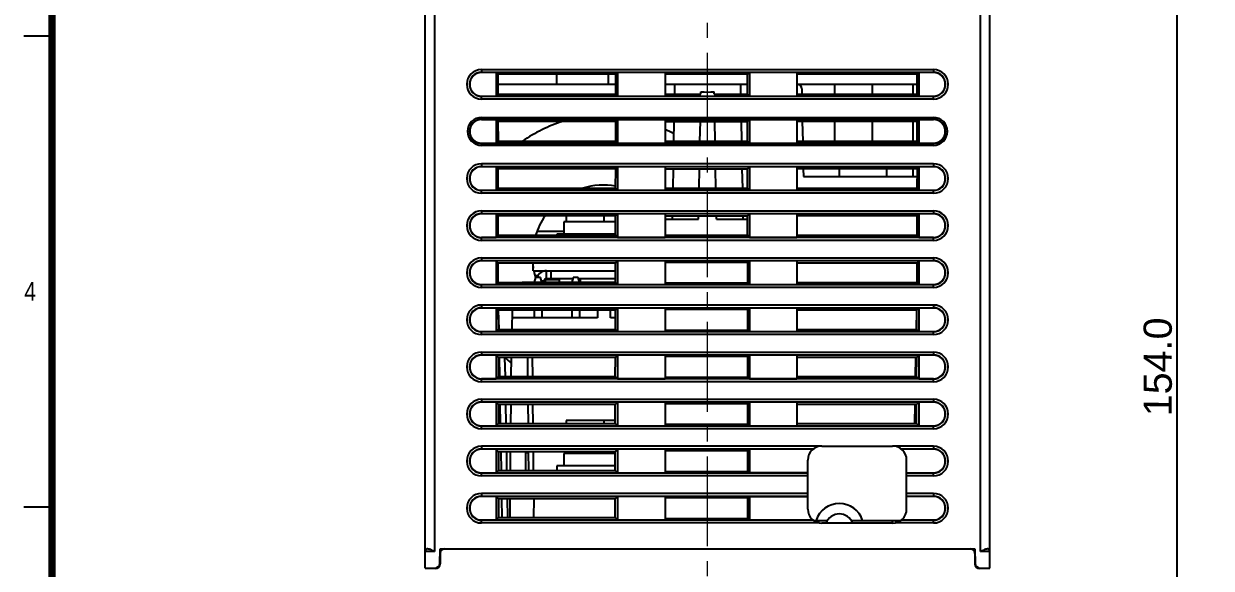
# Model space of a CAD drawing. Header units: millimetres. Extents: x 509 to 2449, y -194 to 649.
# Drawn here: x 1880.3 to 2006.4, y -30.8 to 27 of the extents above; entities that cross this region are included whole.
import ezdxf

# ---------------------------------------------------------------- set-up
doc = ezdxf.new("R2010")
doc.units = ezdxf.units.MM
doc.header["$PDMODE"] = 3
doc.header["$PDSIZE"] = 0.7
doc.linetypes.add('CENTER', pattern=[17.8, 10.75, -2.35, 2.35, -2.35])
doc.linetypes.add('CENTER2', pattern=[28.575, 19.05, -3.175, 3.175, -3.175])
doc.layers.get('0').update_dxf_attribs({"linetype": 'CONTINUOUS'})
doc.layers.get('Defpoints').update_dxf_attribs({"linetype": 'CONTINUOUS'})
doc.layers.add('3', color=112, linetype='CENTER', lineweight=15)
for name, color, linetype in [('BUSBAR-SE025DXF_CONTINUOUS_LINE', 7, 'CONTINUOUS'), ('CASE_BODY_55DXF_CONTINUOUS_LINE', 7, 'CONTINUOUS'), ('CT-16W_DXF_CONTINUOUS_LINE', 7, 'CONTINUOUS'), ('Dim', 1, 'CONTINUOUS'), ('HEATSINK-P27DXF_CONTINUOUS_LINE', 7, 'CONTINUOUS'), ('HEX_M5X12_DXF_CONTINUOUS_LINE', 7, 'CONTINUOUS'), ('HEX_M6X12_DXF_CONTINUOUS_LINE', 7, 'CONTINUOUS'), ('LUG_4_2PAI_DXF_CONTINUOUS_LINE', 7, 'CONTINUOUS'), ('PCB_SCR_5570DXF_CONTINUOUS_LINE', 7, 'CONTINUOUS'), ('S_WASHER_M5_DXF_CONTINUOUS_LINE', 7, 'CONTINUOUS'), ('SCR5570_DXF_CONTINUOUS_LINE', 7, 'CONTINUOUS'), ('SUPPORT-M5M4DXF_CONTINUOUS_LINE', 7, 'CONTINUOUS'), ('WASHER_M5_DXF_CONTINUOUS_LINE', 7, 'CONTINUOUS')]:
    doc.layers.add(name, color=color, linetype=linetype)
doc.styles.add('OMI-1', font='arial.ttf', dxfattribs={"oblique": 1, "height": 3})
doc.styles.get("Standard").update_dxf_attribs({"font": 'gulim.ttc', "width": 0.8})
doc.dimstyles.new('1', dxfattribs={"dimtxt": 5, "dimasz": 2.5, "dimexe": 0.8, "dimexo": 0.3, "dimgap": 0.5, "dimtad": 1, "dimtoh": 1, "dimdec": 1, "dimzin": 0, "dimdsep": 46, "dimtxsty": 'OMI-1', "dimcen": 0, "dimclrd": 256, "dimclre": 256, "dimclrt": 256, "dimadec": 0, "dimazin": 0, "dimtfac": 0.8, "dimtdec": 1, "dimtix": 1, "dimtmove": 0, "dimatfit": 3, "dimfxl": 1, "dimtolj": 1, "dimtzin": 0, "dimarcsym": 0})

# ---------------------------------------------------------------- blocks, each defined once
blk = doc.blocks.new('*D4035')
at = {"layer": 'Defpoints', "color": 0}
for p in [(2002.74, 67.55), (2060.45, 67.55), (1999.34, -86.5)]:
    blk.add_point(p, dxfattribs=at)
at = {"layer": 'Dim', "lineweight": -2}
for p, q in [((2060.15, 67.55), (2001.94, 67.55)), ((2002.74, -84), (2002.74, 65.05)), ((1999.64, -86.5), (2003.54, -86.5))]:
    blk.add_line(p, q, dxfattribs=at)
at = {"layer": 'Dim'}
for points in [[(2003.16, 65.05), (2002.32, 65.05), (2002.74, 67.55)], [(2002.32, -84), (2003.16, -84), (2002.74, -86.5)]]:
    blk.add_solid(points, dxfattribs=at)
at = {"layer": 'Dim', "insert": (2000.71, -9.47), "char_height": 3, "attachment_point": 5, "rotation": 90, "style": 'OMI-1'}
blk.add_mtext('\\A1;154.0', dxfattribs=at)

msp = doc.modelspace()

# ---------------------------------------------------------------- linework, layer by layer
for p, q in [((1883.27, 25.65), (1880.27, 25.65)), ((1883.27, -24.35), (1880.27, -24.35))]:
    msp.add_line(p, q)
at = {"const_width": 0.8}
msp.add_lwpolyline([(2433.27, 205.65), (1883.27, 205.65), (1883.27, -174.35), (2433.27, -174.35)], close=True, dxfattribs=at)
at = {"layer": '3', "linetype": 'CENTER2', "ltscale": 0.5}
msp.add_line((1952.88, -114.22), (1952.88, 87.36), dxfattribs=at)
at = {"layer": 'BUSBAR-SE025DXF_CONTINUOUS_LINE', "color": 7, "linetype": 'Continuous'}
for q in [(1934.38, 1.58), (1943.11, 0.75)]:
    msp.add_line((1934.38, 0.75), q, dxfattribs=at)
at = {"layer": 'CASE_BODY_55DXF_CONTINUOUS_LINE', "color": 7, "linetype": 'Continuous'}
for p, q in [((1922.88, -30.8), (1922.88, 41.85)), ((1923.88, 41.85), (1923.88, -29.05)), ((1981.88, -29.05), (1981.88, 41.85)), ((1982.88, -30.8), (1982.88, 41.85)), ((1928.88, 22.13), (1928.88, 21.8)), ((1928.88, 22.13), (1976.88, 22.13)), ((1928.88, 21.83), (1976.88, 21.83)), ((1930.44, 21.8), (1928.88, 21.8)), ((1930.44, 21.8), (1930.44, 19.3)), ((1930.44, 21.8), (1930.63, 21.61)), ((1930.63, 21.61), (1930.63, 19.49)), ((1943.14, 21.61), (1930.63, 21.61)), ((1943.33, 21.8), (1943.14, 21.61)), ((1943.14, 19.49), (1943.14, 21.61)), ((1943.33, 21.8), (1943.33, 19.3)), ((1948.38, 21.8), (1943.33, 21.8)), ((1948.38, 21.8), (1948.38, 19.3)), ((1957.14, 21.61), (1948.38, 21.61)), ((1957.33, 21.8), (1957.14, 21.61)), ((1957.14, 19.49), (1957.14, 21.61)), ((1957.33, 21.8), (1957.33, 19.3)), ((1962.38, 21.8), (1957.33, 21.8)), ((1962.38, 21.8), (1962.38, 19.3)), ((1975.14, 21.61), (1962.38, 21.61)), ((1975.33, 21.8), (1975.14, 21.61)), ((1975.14, 19.49), (1975.14, 21.61)), ((1975.33, 21.8), (1975.33, 19.3)), ((1976.88, 21.8), (1975.33, 21.8)), ((1976.88, 22.13), (1976.88, 21.8)), ((1949.38, 20.55), (1949.37, 19.49)), ((1956.38, 20.55), (1956.4, 19.49)), ((1974.68, 20.55), (1974.68, 19.49)), ((1928.88, 18.98), (1928.88, 19.3)), ((1928.88, 19.3), (1930.44, 19.3)), ((1976.88, 19.27), (1928.88, 19.27)), ((1976.88, 18.98), (1928.88, 18.98)), ((1930.44, 19.3), (1930.63, 19.49)), ((1930.63, 19.49), (1943.14, 19.49)), ((1943.33, 19.3), (1943.14, 19.49)), ((1943.33, 19.3), (1948.38, 19.3)), ((1948.38, 19.49), (1952.17, 19.49)), ((1952.17, 19.49), (1952.17, 19.74)), ((1953.6, 19.49), (1953.6, 19.74)), ((1953.6, 19.49), (1957.14, 19.49)), ((1957.33, 19.3), (1957.14, 19.49)), ((1957.33, 19.3), (1962.38, 19.3)), ((1962.38, 19.49), (1975.14, 19.49)), ((1962.89, 20.06), (1962.9, 19.49)), ((1975.33, 19.3), (1975.14, 19.49)), ((1975.33, 19.3), (1976.88, 19.3)), ((1976.88, 18.98), (1976.88, 19.3)), ((1928.88, 17.03), (1928.88, 16.8)), ((1928.88, 17.03), (1976.88, 17.03)), ((1928.88, 16.83), (1976.88, 16.83)), ((1930.44, 16.8), (1928.88, 16.8)), ((1930.44, 16.8), (1930.44, 14.3)), ((1930.44, 16.8), (1930.63, 16.6)), ((1930.63, 16.6), (1930.64, 14.5)), ((1943.14, 16.6), (1930.63, 16.6)), ((1943.13, 14.5), (1943.14, 16.6)), ((1943.33, 16.8), (1943.14, 16.6)), ((1943.33, 16.8), (1943.33, 14.3)), ((1948.38, 16.8), (1943.33, 16.8)), ((1948.38, 16.8), (1948.38, 14.3)), ((1948.38, 16.6), (1957.14, 16.6)), ((1949.32, 16.6), (1949.28, 14.5)), ((1952.08, 14.5), (1952.12, 16.6)), ((1953.69, 14.5), (1953.65, 16.6)), ((1956.45, 16.6), (1956.49, 14.5)), ((1957.13, 14.5), (1957.14, 16.6)), ((1957.33, 16.8), (1957.14, 16.6)), ((1957.33, 16.8), (1957.33, 14.3)), ((1962.38, 16.8), (1957.33, 16.8)), ((1962.38, 16.8), (1962.38, 14.3)), ((1975.14, 16.6), (1962.38, 16.6)), ((1962.95, 16.6), (1962.99, 14.5)), ((1974.68, 16.6), (1974.68, 14.5)), ((1975.13, 14.5), (1975.14, 16.6)), ((1975.33, 16.8), (1975.14, 16.6)), ((1975.33, 16.8), (1975.33, 14.3)), ((1976.88, 16.8), (1975.33, 16.8)), ((1976.88, 17.03), (1976.88, 16.8)), ((1928.88, 14.07), (1928.88, 14.3)), ((1928.88, 14.3), (1930.44, 14.3)), ((1976.88, 14.27), (1928.88, 14.27)), ((1976.88, 14.07), (1928.88, 14.07)), ((1930.64, 14.5), (1930.44, 14.3)), ((1930.64, 14.5), (1943.13, 14.5)), ((1943.33, 14.3), (1943.13, 14.5)), ((1943.33, 14.3), (1948.38, 14.3)), ((1948.38, 14.5), (1957.13, 14.5)), ((1957.33, 14.3), (1957.13, 14.5)), ((1957.33, 14.3), (1962.38, 14.3)), ((1962.38, 14.5), (1975.13, 14.5)), ((1975.13, 14.5), (1975.33, 14.3)), ((1975.33, 14.3), (1976.88, 14.3)), ((1976.88, 14.07), (1976.88, 14.3)), ((1928.88, 12.13), (1928.88, 11.8)), ((1928.88, 12.13), (1976.88, 12.13)), ((1928.88, 11.83), (1976.88, 11.83)), ((1930.44, 11.8), (1928.88, 11.8)), ((1930.44, 11.8), (1930.44, 9.3)), ((1930.44, 11.8), (1930.64, 11.59)), ((1930.64, 9.51), (1930.64, 11.59)), ((1943.13, 11.59), (1930.64, 11.59)), ((1943.12, 9.51), (1943.13, 11.59)), ((1943.33, 11.8), (1943.13, 11.59)), ((1943.33, 11.8), (1943.33, 9.3)), ((1948.38, 11.8), (1943.33, 11.8)), ((1948.38, 11.8), (1948.38, 9.3)), ((1948.38, 11.59), (1957.13, 11.59)), ((1949.23, 11.59), (1949.19, 9.51)), ((1951.99, 9.51), (1952.03, 11.59)), ((1953.78, 9.51), (1953.74, 11.59)), ((1956.54, 11.59), (1956.58, 9.51)), ((1957.12, 9.51), (1957.13, 11.59)), ((1957.33, 11.8), (1957.13, 11.59)), ((1957.33, 11.8), (1957.33, 9.3)), ((1962.38, 11.8), (1957.33, 11.8)), ((1962.38, 11.8), (1962.38, 9.3)), ((1975.13, 11.59), (1962.38, 11.59)), ((1963.04, 11.59), (1963.06, 10.75)), ((1974.68, 11.59), (1974.68, 10.75)), ((1975.13, 11.59), (1975.12, 9.51)), ((1975.33, 11.8), (1975.13, 11.59)), ((1975.33, 11.8), (1975.33, 9.3)), ((1976.88, 11.8), (1975.33, 11.8)), ((1976.88, 12.13), (1976.88, 11.8)), ((1963.06, 10.75), (1975.13, 10.75)), ((1928.88, 8.98), (1928.88, 9.3)), ((1928.88, 9.3), (1930.44, 9.3)), ((1976.88, 9.27), (1928.88, 9.27)), ((1976.88, 8.98), (1928.88, 8.98)), ((1930.44, 9.3), (1930.64, 9.51)), ((1930.64, 9.51), (1943.12, 9.51)), ((1943.33, 9.3), (1943.12, 9.51)), ((1943.33, 9.3), (1948.38, 9.3)), ((1948.38, 9.51), (1957.12, 9.51)), ((1957.33, 9.3), (1957.12, 9.51)), ((1957.33, 9.3), (1962.38, 9.3)), ((1962.38, 9.51), (1975.12, 9.51)), ((1975.12, 9.51), (1975.33, 9.3)), ((1975.33, 9.3), (1976.88, 9.3)), ((1976.88, 8.98), (1976.88, 9.3)), ((1928.88, 7.13), (1928.88, 6.8)), ((1928.88, 7.13), (1976.88, 7.13)), ((1928.88, 6.83), (1976.88, 6.83)), ((1930.44, 6.8), (1928.88, 6.8)), ((1930.44, 6.8), (1930.44, 4.3)), ((1930.44, 6.8), (1930.65, 6.59)), ((1930.65, 4.52), (1930.65, 6.59)), ((1943.12, 6.59), (1930.65, 6.59)), ((1943.33, 6.8), (1943.12, 6.59)), ((1943.12, 4.52), (1943.12, 6.59)), ((1943.33, 6.8), (1943.33, 4.3)), ((1948.38, 6.8), (1943.33, 6.8)), ((1948.38, 6.8), (1948.38, 4.3)), ((1948.38, 6.59), (1957.12, 6.59)), ((1949.14, 6.59), (1949.13, 6.25)), ((1951.93, 6.25), (1951.94, 6.59)), ((1953.83, 6.25), (1953.83, 6.59)), ((1956.63, 6.59), (1956.63, 6.25)), ((1957.33, 6.8), (1957.12, 6.59)), ((1957.12, 4.52), (1957.12, 6.59)), ((1957.33, 6.8), (1957.33, 4.3)), ((1962.38, 6.8), (1957.33, 6.8)), ((1962.38, 6.8), (1962.38, 4.3)), ((1975.12, 6.59), (1962.38, 6.59)), ((1975.12, 6.59), (1975.33, 6.8)), ((1975.12, 6.59), (1975.12, 4.52)), ((1975.33, 6.8), (1975.33, 4.3)), ((1976.88, 6.8), (1975.33, 6.8)), ((1976.88, 7.13), (1976.88, 6.8)), ((1948.38, 6.25), (1951.93, 6.25)), ((1953.83, 6.25), (1957.12, 6.25)), ((1928.88, 3.98), (1928.88, 4.3)), ((1928.88, 4.3), (1930.44, 4.3)), ((1976.88, 4.27), (1928.88, 4.27)), ((1976.88, 3.98), (1928.88, 3.98)), ((1930.44, 4.3), (1930.65, 4.52)), ((1930.65, 4.52), (1943.12, 4.52)), ((1934.78, 4.95), (1937.61, 4.95)), ((1943.33, 4.3), (1943.12, 4.52)), ((1943.33, 4.3), (1948.38, 4.3)), ((1948.38, 4.52), (1957.12, 4.52)), ((1957.33, 4.3), (1957.12, 4.52)), ((1957.33, 4.3), (1962.38, 4.3)), ((1962.38, 4.52), (1975.12, 4.52)), ((1975.12, 4.52), (1975.33, 4.3)), ((1975.33, 4.3), (1976.88, 4.3)), ((1976.88, 3.98), (1976.88, 4.3)), ((1928.88, 2.13), (1928.88, 1.8)), ((1928.88, 2.13), (1976.88, 2.13)), ((1928.88, 1.83), (1976.88, 1.83)), ((1930.44, 1.8), (1928.88, 1.8)), ((1930.44, 1.8), (1930.44, -0.7)), ((1930.44, 1.8), (1930.66, 1.58)), ((1930.66, -0.48), (1930.66, 1.58)), ((1943.11, 1.58), (1930.66, 1.58)), ((1943.33, 1.8), (1943.11, 1.58)), ((1943.11, -0.48), (1943.11, 1.58)), ((1943.33, 1.8), (1943.33, -0.7)), ((1948.38, 1.8), (1943.33, 1.8)), ((1948.38, 1.8), (1948.38, -0.7)), ((1957.17, 1.64), (1948.38, 1.64)), ((1957.33, 1.8), (1957.17, 1.64)), ((1957.17, -0.54), (1957.17, 1.64)), ((1957.33, 1.8), (1957.33, -0.7)), ((1962.38, 1.8), (1957.33, 1.8)), ((1962.38, 1.8), (1962.38, -0.7)), ((1975.11, 1.58), (1962.38, 1.58)), ((1975.11, 1.58), (1975.33, 1.8)), ((1975.11, 1.58), (1975.11, -0.48)), ((1975.33, 1.8), (1975.33, -0.7)), ((1976.88, 1.8), (1975.33, 1.8)), ((1976.88, 2.13), (1976.88, 1.8)), ((1934.55, 0.26), (1934.9, 0.26)), ((1928.88, -1.02), (1928.88, -0.7)), ((1928.88, -0.7), (1930.44, -0.7)), ((1976.88, -0.73), (1928.88, -0.73)), ((1976.88, -1.02), (1928.88, -1.02)), ((1930.65, -0.48), (1943.11, -0.48)), ((1943.33, -0.7), (1943.11, -0.48)), ((1943.33, -0.7), (1948.38, -0.7)), ((1948.38, -0.54), (1957.17, -0.54)), ((1957.33, -0.7), (1957.17, -0.54)), ((1957.33, -0.7), (1962.38, -0.7)), ((1962.38, -0.48), (1975.12, -0.48)), ((1975.11, -0.48), (1975.33, -0.7)), ((1975.33, -0.7), (1976.88, -0.7)), ((1976.88, -1.02), (1976.88, -0.7)), ((1928.88, -2.87), (1928.88, -3.2)), ((1928.88, -2.87), (1976.88, -2.87)), ((1928.88, -3.17), (1976.88, -3.17)), ((1930.44, -3.2), (1928.88, -3.2)), ((1930.44, -3.2), (1930.44, -5.7)), ((1930.44, -3.2), (1930.66, -3.43)), ((1930.66, -3.43), (1930.67, -5.47)), ((1943.11, -3.43), (1930.66, -3.43)), ((1930.74, -5.47), (1930.7, -3.43)), ((1943.1, -5.47), (1943.11, -3.43)), ((1943.33, -3.2), (1943.11, -3.43)), ((1943.33, -3.2), (1943.33, -5.7)), ((1948.38, -3.2), (1943.33, -3.2)), ((1948.38, -3.2), (1948.38, -5.7)), ((1957.17, -3.36), (1948.38, -3.36)), ((1957.33, -3.2), (1957.17, -3.36)), ((1957.17, -5.54), (1957.17, -3.36)), ((1957.33, -3.2), (1957.33, -5.7)), ((1962.38, -3.2), (1957.33, -3.2)), ((1962.38, -3.2), (1962.38, -5.7)), ((1975.11, -3.43), (1962.38, -3.43)), ((1975.07, -3.43), (1975.03, -5.47)), ((1975.1, -5.47), (1975.11, -3.43)), ((1975.33, -3.2), (1975.11, -3.43)), ((1975.33, -3.2), (1975.33, -5.7)), ((1976.88, -3.2), (1975.33, -3.2)), ((1976.88, -2.87), (1976.88, -3.2)), ((1928.88, -6.02), (1928.88, -5.7)), ((1928.88, -5.7), (1930.44, -5.7)), ((1976.88, -5.73), (1928.88, -5.73)), ((1976.88, -6.02), (1928.88, -6.02)), ((1930.44, -5.7), (1930.67, -5.47)), ((1930.67, -5.47), (1943.1, -5.47)), ((1943.33, -5.7), (1943.1, -5.47)), ((1943.33, -5.7), (1948.38, -5.7)), ((1948.38, -5.54), (1957.17, -5.54)), ((1957.33, -5.7), (1957.17, -5.54)), ((1957.33, -5.7), (1962.38, -5.7)), ((1962.38, -5.47), (1975.1, -5.47)), ((1975.33, -5.7), (1975.1, -5.47)), ((1975.33, -5.7), (1976.88, -5.7)), ((1976.88, -6.02), (1976.88, -5.7)), ((1928.88, -7.87), (1928.88, -8.2)), ((1928.88, -7.87), (1976.88, -7.87)), ((1928.88, -8.17), (1976.88, -8.17)), ((1930.44, -8.2), (1928.88, -8.2)), ((1930.44, -8.2), (1930.44, -10.7)), ((1930.44, -8.2), (1930.67, -8.44)), ((1930.67, -8.44), (1930.67, -10.46)), ((1943.1, -8.44), (1930.67, -8.44)), ((1930.83, -10.46), (1930.79, -8.44)), ((1931.34, -8.44), (1931.38, -10.46)), ((1943.09, -10.46), (1943.1, -8.44)), ((1943.33, -8.2), (1943.1, -8.44)), ((1943.33, -8.2), (1943.33, -10.7)), ((1948.38, -8.2), (1943.33, -8.2)), ((1948.38, -8.2), (1948.38, -10.7)), ((1957.17, -8.36), (1948.38, -8.36)), ((1957.33, -8.2), (1957.17, -8.36)), ((1957.17, -10.54), (1957.17, -8.36)), ((1957.33, -8.2), (1957.33, -10.7)), ((1962.38, -8.2), (1957.33, -8.2)), ((1962.38, -8.2), (1962.38, -10.7)), ((1975.1, -8.44), (1962.38, -8.44)), ((1974.98, -8.44), (1974.94, -10.46)), ((1975.09, -10.46), (1975.1, -8.44)), ((1975.33, -8.2), (1975.1, -8.44)), ((1976.88, -8.2), (1975.33, -8.2)), ((1975.33, -8.2), (1975.33, -10.7)), ((1976.88, -7.87), (1976.88, -8.2)), ((1928.88, -11.02), (1928.88, -10.7)), ((1928.88, -10.7), (1930.44, -10.7)), ((1976.88, -10.73), (1928.88, -10.73)), ((1976.88, -11.02), (1928.88, -11.02)), ((1930.44, -10.7), (1930.67, -10.46)), ((1930.67, -10.46), (1943.09, -10.46)), ((1943.33, -10.7), (1943.09, -10.46)), ((1943.33, -10.7), (1948.38, -10.7)), ((1948.38, -10.54), (1957.17, -10.54)), ((1957.33, -10.7), (1957.17, -10.54)), ((1957.33, -10.7), (1962.38, -10.7)), ((1962.38, -10.46), (1975.09, -10.46)), ((1975.33, -10.7), (1975.09, -10.46)), ((1975.33, -10.7), (1976.88, -10.7)), ((1976.88, -11.02), (1976.88, -10.7)), ((1928.88, -12.87), (1928.88, -13.2)), ((1928.88, -12.87), (1976.88, -12.87)), ((1928.88, -13.17), (1976.88, -13.17)), ((1930.44, -13.2), (1928.88, -13.2)), ((1930.44, -13.2), (1930.44, -15.7)), ((1930.44, -13.2), (1930.68, -13.44)), ((1930.68, -13.44), (1930.68, -15.45)), ((1943.09, -13.44), (1930.68, -13.44)), ((1930.91, -15.45), (1930.88, -13.44)), ((1931.43, -13.44), (1931.47, -15.45)), ((1943.33, -13.2), (1943.09, -13.44)), ((1943.09, -15.45), (1943.09, -13.44)), ((1943.33, -13.2), (1943.33, -15.7)), ((1948.38, -13.2), (1943.33, -13.2)), ((1948.38, -13.2), (1948.38, -15.7)), ((1957.17, -13.36), (1948.38, -13.36)), ((1957.33, -13.2), (1957.17, -13.36)), ((1957.17, -15.54), (1957.17, -13.36)), ((1957.33, -13.2), (1957.33, -15.7)), ((1962.38, -13.2), (1957.33, -13.2)), ((1962.38, -13.2), (1962.38, -15.7)), ((1975.09, -13.44), (1962.38, -13.44)), ((1974.89, -13.44), (1974.86, -15.45)), ((1975.33, -13.2), (1975.09, -13.44)), ((1975.09, -15.45), (1975.09, -13.44)), ((1976.88, -13.2), (1975.33, -13.2)), ((1975.33, -13.2), (1975.33, -15.7)), ((1976.88, -12.87), (1976.88, -13.2)), ((1928.88, -16.02), (1928.88, -15.7)), ((1928.88, -15.7), (1930.44, -15.7)), ((1976.88, -15.73), (1928.88, -15.73)), ((1976.88, -16.02), (1928.88, -16.02)), ((1930.44, -15.7), (1930.68, -15.45)), ((1930.68, -15.45), (1943.09, -15.45)), ((1943.33, -15.7), (1943.09, -15.45)), ((1943.33, -15.7), (1948.38, -15.7)), ((1948.38, -15.54), (1957.17, -15.54)), ((1957.33, -15.7), (1957.17, -15.54)), ((1957.33, -15.7), (1962.38, -15.7)), ((1962.38, -15.45), (1975.09, -15.45)), ((1975.33, -15.7), (1975.09, -15.45)), ((1975.33, -15.7), (1976.88, -15.7)), ((1976.88, -16.02), (1976.88, -15.7)), ((1928.88, -17.87), (1928.88, -18.2)), ((1964.76, -17.87), (1928.88, -17.87)), ((1964.1, -18.17), (1928.88, -18.17)), ((1930.44, -18.2), (1928.88, -18.2)), ((1930.44, -18.2), (1930.44, -20.7)), ((1930.44, -18.2), (1930.69, -18.45)), ((1930.69, -18.45), (1930.69, -20.44)), ((1943.08, -18.45), (1930.69, -18.45)), ((1931, -20.44), (1930.97, -18.45)), ((1931.52, -18.45), (1931.55, -20.44)), ((1943.33, -18.2), (1943.08, -18.45)), ((1943.08, -20.44), (1943.08, -18.45)), ((1943.33, -18.2), (1943.33, -20.7)), ((1948.38, -18.2), (1943.33, -18.2)), ((1948.38, -18.2), (1948.38, -20.7)), ((1957.17, -18.36), (1948.38, -18.36)), ((1957.33, -18.2), (1957.17, -18.36)), ((1957.17, -20.54), (1957.17, -18.36)), ((1957.33, -18.2), (1957.33, -20.7)), ((1964.07, -18.2), (1957.33, -18.2)), ((1965.03, -17.85), (1972.53, -17.85)), ((1976.88, -17.87), (1972.81, -17.87)), ((1976.88, -18.17), (1973.47, -18.17)), ((1976.88, -18.2), (1973.5, -18.2)), ((1976.88, -17.87), (1976.88, -18.2)), ((1963.53, -24.55), (1963.53, -19.35)), ((1974.03, -24.55), (1974.03, -19.35)), ((1928.88, -21.02), (1928.88, -20.7)), ((1928.88, -20.7), (1930.44, -20.7)), ((1963.53, -20.73), (1928.88, -20.73)), ((1963.53, -21.02), (1928.88, -21.02)), ((1930.44, -20.7), (1930.69, -20.44)), ((1930.69, -20.44), (1943.08, -20.44)), ((1943.33, -20.7), (1943.08, -20.44)), ((1943.33, -20.7), (1948.38, -20.7)), ((1948.38, -20.54), (1957.17, -20.54)), ((1957.33, -20.7), (1957.17, -20.54)), ((1963.53, -20.7), (1957.33, -20.7)), ((1974.03, -20.7), (1976.88, -20.7)), ((1976.88, -20.73), (1974.03, -20.73)), ((1976.88, -21.02), (1974.03, -21.02)), ((1976.88, -21.02), (1976.88, -20.7)), ((1928.88, -22.87), (1928.88, -23.2)), ((1928.88, -22.87), (1963.53, -22.87)), ((1928.88, -23.17), (1963.53, -23.17)), ((1930.44, -23.2), (1928.88, -23.2)), ((1930.44, -23.2), (1930.44, -25.7)), ((1930.44, -23.2), (1930.69, -23.46)), ((1930.69, -23.46), (1930.7, -25.44)), ((1943.07, -23.46), (1930.69, -23.46)), ((1931.09, -25.44), (1931.05, -23.46)), ((1931.61, -23.46), (1931.64, -25.44)), ((1943.33, -23.2), (1943.07, -23.46)), ((1943.07, -25.44), (1943.07, -23.46)), ((1943.33, -23.2), (1943.33, -25.7)), ((1948.38, -23.2), (1943.33, -23.2)), ((1948.38, -23.2), (1948.38, -25.7)), ((1957.17, -23.36), (1948.38, -23.36)), ((1957.33, -23.2), (1957.17, -23.36)), ((1957.17, -25.54), (1957.17, -23.36)), ((1957.33, -23.2), (1963.53, -23.2)), ((1957.33, -23.2), (1957.33, -25.7)), ((1974.03, -22.87), (1976.88, -22.87)), ((1974.03, -23.17), (1976.88, -23.17)), ((1976.88, -23.2), (1974.03, -23.2)), ((1976.88, -22.87), (1976.88, -23.2)), ((1928.88, -26.02), (1928.88, -25.7)), ((1928.88, -25.7), (1930.44, -25.7)), ((1964.1, -25.73), (1928.88, -25.73)), ((1964.76, -26.02), (1928.88, -26.02)), ((1930.44, -25.7), (1930.7, -25.44)), ((1930.7, -25.44), (1943.07, -25.44)), ((1943.33, -25.7), (1943.07, -25.44)), ((1943.33, -25.7), (1948.38, -25.7)), ((1948.38, -25.54), (1957.17, -25.54)), ((1957.33, -25.7), (1957.17, -25.54)), ((1957.33, -25.7), (1964.07, -25.7)), ((1964.13, -25.75), (1965.62, -25.75)), ((1972.53, -26.05), (1965.03, -26.05)), ((1968.15, -25.75), (1973.43, -25.75)), ((1972.49, -25.75), (1972.49, -26.05)), ((1976.88, -26.02), (1972.81, -26.02)), ((1976.88, -25.73), (1973.47, -25.73)), ((1973.5, -25.7), (1976.88, -25.7)), ((1976.88, -26.02), (1976.88, -25.7)), ((1924.46, -30.31), (1924.48, -28.75)), ((1924.48, -28.75), (1981.28, -28.75)), ((1981.28, -28.75), (1981.31, -30.31)), ((1923.88, -29.05), (1922.88, -29.05)), ((1982.88, -29.05), (1981.88, -29.05)), ((1922.88, -30.8), (1923.96, -30.8)), ((1981.81, -30.8), (1982.88, -30.8))]:
    msp.add_line(p, q, dxfattribs=at)
for centre, radius, start, end in [((1928.88, 20.55), 1.57, 90, 270), ((1928.88, 20.55), 1.28, 90, 270), ((1928.88, 20.55), 1.25, 90, 270), ((1976.88, 20.55), 1.57, 270, 90), ((1976.88, 20.55), 1.28, 270, 90), ((1976.88, 20.55), 1.25, 270, 90), ((1962.39, 20.05), 0.5, 1, 90), ((1928.88, 15.55), 1.48, 90, 270), ((1928.88, 15.55), 1.28, 90, 270), ((1928.88, 15.55), 1.25, 90, 270), ((1976.88, 15.55), 1.48, 270, 90), ((1976.88, 15.55), 1.28, 270, 90), ((1976.88, 15.55), 1.25, 270, 90), ((1928.88, 10.55), 1.57, 90, 270), ((1928.88, 10.55), 1.28, 90, 270), ((1928.88, 10.55), 1.25, 90, 270), ((1976.88, 10.55), 1.57, 270, 90), ((1976.88, 10.55), 1.28, 270, 90), ((1976.88, 10.55), 1.25, 270, 90), ((1928.88, 5.55), 1.57, 90, 270), ((1928.88, 5.55), 1.28, 90, 270), ((1928.88, 5.55), 1.25, 90, 270), ((1976.88, 5.55), 1.57, 270, 90), ((1976.88, 5.55), 1.28, 270, 90), ((1976.88, 5.55), 1.25, 270, 90), ((1928.88, 0.55), 1.57, 90, 270), ((1928.88, 0.55), 1.28, 90, 270), ((1928.88, 0.55), 1.25, 90, 270), ((1976.88, 0.55), 1.57, 270, 90), ((1976.88, 0.55), 1.28, 270, 90), ((1976.88, 0.55), 1.25, 270, 90), ((1928.88, -4.45), 1.57, 90, 270), ((1928.88, -4.45), 1.28, 90, 270), ((1928.88, -4.45), 1.25, 90, 270), ((1976.88, -4.45), 1.57, 270, 90), ((1976.88, -4.45), 1.28, 270, 90), ((1976.88, -4.45), 1.25, 270, 90), ((1928.88, -9.45), 1.57, 90, 270), ((1928.88, -9.45), 1.28, 90, 270), ((1928.88, -9.45), 1.25, 90, 270), ((1976.88, -9.45), 1.57, 270, 90), ((1976.88, -9.45), 1.28, 270, 90), ((1976.88, -9.45), 1.25, 270, 90), ((1928.88, -14.45), 1.57, 90, 270), ((1928.88, -14.45), 1.28, 90, 270), ((1928.88, -14.45), 1.25, 90, 270), ((1976.88, -14.45), 1.57, 270, 90), ((1976.88, -14.45), 1.28, 270, 90), ((1976.88, -14.45), 1.25, 270, 90), ((1928.88, -19.45), 1.57, 90, 270), ((1928.88, -19.45), 1.28, 90, 270), ((1928.88, -19.45), 1.25, 90, 270), ((1965.03, -19.35), 1.5, 90, 180), ((1972.53, -19.35), 1.5, 0, 90), ((1976.88, -19.45), 1.57, 270, 90), ((1976.88, -19.45), 1.28, 270, 90), ((1976.88, -19.45), 1.25, 270, 90), ((1928.88, -24.45), 1.57, 90, 270), ((1928.88, -24.45), 1.28, 90, 270), ((1928.88, -24.45), 1.25, 90, 270), ((1976.88, -24.45), 1.57, 270, 90), ((1976.88, -24.45), 1.28, 270, 90), ((1976.88, -24.45), 1.25, 270, 90), ((1965.03, -24.55), 1.5, 180, 270), ((1972.53, -24.55), 1.5, 270, 0), ((1923.18, -29.05), 0.3, 91.3574, 180), ((1982.58, -29.05), 0.3, 0, 88.6426), ((1923.96, -30.3), 0.5, 270, 359), ((1981.81, -30.3), 0.5, 181, 270)]:
    msp.add_arc(centre, radius, start, end, dxfattribs=at)
msp.add_ellipse((1952.88, 20.04), major_axis=(3.51, 0), ratio=0.087489, start_param=-1.775766, end_param=-1.365827, dxfattribs=at)
for points, knots in [([(1930.44, -0.7), (1930.49, -0.64), (1930.57, -0.57), (1930.64, -0.49), (1930.66, -0.48)], [0, 0, 0, 0, 0.756443, 1, 1, 1, 1]), ([(1923.18, -28.75), (1923.23, -28.75), (1923.35, -28.78), (1923.59, -28.88), (1923.76, -28.98), (1923.88, -29.05)], [0, 0, 0, 0, 0.214437, 0.461612, 1, 1, 1, 1]), ([(1981.88, -29.05), (1982.01, -28.98), (1982.18, -28.88), (1982.42, -28.78), (1982.54, -28.75), (1982.59, -28.75)], [0, 0, 0, 0, 0.538388, 0.785562, 1, 1, 1, 1])]:
    msp.add_open_spline(points, degree=3, knots=knots, dxfattribs=at)
at = {"layer": 'CT-16W_DXF_CONTINUOUS_LINE', "color": 7, "linetype": 'Continuous'}
for radius, start, end in [(15, 106.8654, 125.2145), (15, 60.3968, 64.3196), (7.6, 80.5981, 107.1777), (7.6, 145.1941, 162.6382), (7.6, 185.0731, 189.1957), (7.6, 191.3852, 197.1298), (15, 225.4495, 229.0536)]:
    msp.add_arc((1941.88, 2.25), radius, start, end, dxfattribs=at)
at = {"layer": 'HEATSINK-P27DXF_CONTINUOUS_LINE', "color": 7, "linetype": 'Continuous'}
for p, q in [((1924.98, -28.75), (1980.78, -28.75)), ((1924.48, -29.25), (1924.48, -30.35)), ((1981.28, -29.25), (1981.28, -30.35))]:
    msp.add_line(p, q, dxfattribs=at)
for centre, start, end in [((1924.98, -29.25), 90, 180), ((1980.78, -29.25), 0, 90), ((1923.98, -30.35), 270, 0), ((1981.78, -30.35), 180, 270)]:
    msp.add_arc(centre, 0.5, start, end, dxfattribs=at)
at = {"layer": 'HEX_M5X12_DXF_CONTINUOUS_LINE', "color": 7, "linetype": 'Continuous'}
for p, q in [((1937.88, 6.59), (1937.88, 5.95)), ((1941.88, 6.59), (1941.88, 5.95)), ((1938.52, 5.95), (1937.88, 5.95)), ((1942.52, 5.95), (1941.25, 5.95)), ((1939.38, -0.45), (1939.38, -0.07)), ((1937.88, -15.15), (1937.88, -15.45)), ((1943.09, -15.15), (1937.88, -15.15)), ((1941.88, -15.15), (1941.88, -15.45)), ((1937.88, -18.45), (1937.88, -18.65)), ((1938.52, -18.65), (1937.88, -18.65)), ((1942.52, -18.65), (1941.25, -18.65)), ((1941.88, -18.45), (1941.88, -18.65))]:
    msp.add_line(p, q, dxfattribs=at)
at = {"layer": 'HEX_M6X12_DXF_CONTINUOUS_LINE', "color": 7, "linetype": 'Continuous'}
for p, q in [((1966.88, 11.59), (1966.88, 10.75)), ((1971.88, 11.59), (1971.88, 10.75))]:
    msp.add_line(p, q, dxfattribs=at)
at = {"layer": 'LUG_4_2PAI_DXF_CONTINUOUS_LINE', "color": 7, "linetype": 'Continuous'}
for radius, start, end in [(2.6, 17.9285, 162.0715), (1.5, 19.4782, 160.5218)]:
    msp.add_arc((1966.88, -26.55), radius, start, end, dxfattribs=at)
at = {"layer": 'PCB_SCR_5570DXF_CONTINUOUS_LINE', "color": 7, "linetype": 'Continuous'}
for p, q in [((1936.88, 20.55), (1936.88, 21.61)), ((1942.38, 20.55), (1942.38, 21.61)), ((1930.63, 20.55), (1943.14, 20.55)), ((1948.38, 20.55), (1957.14, 20.55)), ((1962.38, 20.55), (1975.14, 20.55))]:
    msp.add_line(p, q, dxfattribs=at)
at = {"layer": 'S_WASHER_M5_DXF_CONTINUOUS_LINE', "color": 7, "linetype": 'Continuous'}
for p, q in [((1937.61, 5.95), (1937.61, 4.65)), ((1937.88, 5.95), (1937.61, 5.95)), ((1941.25, 5.95), (1938.52, 5.95)), ((1943.12, 5.95), (1942.52, 5.95)), ((1937.61, -18.65), (1937.61, -19.95)), ((1937.88, -18.65), (1937.61, -18.65)), ((1941.25, -18.65), (1938.52, -18.65)), ((1943.08, -18.65), (1942.52, -18.65))]:
    msp.add_line(p, q, dxfattribs=at)
at = {"layer": 'SCR5570_DXF_CONTINUOUS_LINE', "color": 7, "linetype": 'Continuous'}
for p, q in [((1934.63, 0.05), (1934.48, -0.45)), ((1935.13, 0.05), (1934.63, 0.05)), ((1935.28, -0.45), (1935.13, 0.05)), ((1935.78, -0.07), (1935.78, 0.75)), ((1936.27, -0.07), (1936.27, 0.75)), ((1938.63, 0.05), (1938.48, -0.45)), ((1939.13, 0.05), (1938.63, 0.05)), ((1939.28, -0.45), (1939.13, 0.05)), ((1933.22, -0.45), (1933.19, -0.48)), ((1933.22, -0.45), (1943.11, -0.45)), ((1934.48, -0.45), (1934.48, -0.48)), ((1935.24, -0.32), (1935.53, -0.32)), ((1935.28, -0.41), (1935.53, -0.41)), ((1935.28, -0.45), (1935.28, -0.48)), ((1935.53, -0.45), (1935.53, -0.32)), ((1935.68, -0.45), (1935.69, -0.2)), ((1937.18, -0.2), (1935.69, -0.2)), ((1935.78, -0.07), (1938.6, -0.07)), ((1937.18, -0.45), (1937.18, -0.2)), ((1938.48, -0.45), (1938.48, -0.48)), ((1939.17, -0.07), (1943.11, -0.07)), ((1939.28, -0.45), (1939.28, -0.48)), ((1941.25, -0.48), (1941.25, -0.45)), ((1942.52, -0.45), (1942.52, -0.48)), ((1932.13, -5.47), (1932.16, -3.43)), ((1934.48, -3.43), (1934.48, -4.25)), ((1935.28, -3.43), (1935.28, -4.25)), ((1938.48, -3.43), (1938.48, -4.25)), ((1939.28, -3.43), (1939.28, -4.25)), ((1941.2, -3.43), (1941.19, -4.25)), ((1942.58, -4.25), (1942.57, -3.43)), ((1941.19, -4.25), (1932.15, -4.25)), ((1943.1, -4.25), (1942.58, -4.25)), ((1932.04, -10.46), (1932.06, -8.44)), ((1933.77, -8.44), (1933.78, -10.46)), ((1934.27, -8.44), (1934.28, -10.46)), ((1932, -15.45), (1932.02, -13.44)), ((1933.81, -13.44), (1933.83, -15.45)), ((1934.31, -13.44), (1934.33, -15.45)), ((1931.96, -20.44), (1931.97, -18.45)), ((1933.58, -18.53), (1933.5, -18.45)), ((1933.6, -20.44), (1933.58, -18.53)), ((1933.85, -18.45), (1933.87, -20.44)), ((1934.35, -18.45), (1934.37, -20.44)), ((1931.91, -25.44), (1931.93, -23.46)), ((1934.43, -23.46), (1934.41, -25.44))]:
    msp.add_line(p, q, dxfattribs=at)
for centre, radius, end in [((1935.78, -0.3), 1.05, 160.5151), ((1935.78, -0.32), 0.25, 180)]:
    msp.add_arc(centre, radius, 90, end, dxfattribs=at)
msp.add_open_spline([(1933.78, -18.45), (1933.77, -18.47), (1933.75, -18.51), (1933.71, -18.55), (1933.67, -18.57), (1933.63, -18.57), (1933.6, -18.55), (1933.58, -18.53)], degree=3, knots=[0, 0, 0, 0, 0.242776, 0.49129, 0.619962, 0.748141, 1, 1, 1, 1], dxfattribs=at)
at = {"layer": 'SUPPORT-M5M4DXF_CONTINUOUS_LINE', "color": 7, "linetype": 'Continuous'}
for p, q in [((1966.41, 19.49), (1966.41, 20.55)), ((1970.41, 19.49), (1970.41, 20.55)), ((1966.41, 14.5), (1966.41, 16.6)), ((1970.41, 14.5), (1970.41, 16.6))]:
    msp.add_line(p, q, dxfattribs=at)
at = {"layer": 'WASHER_M5_DXF_CONTINUOUS_LINE', "color": 7, "linetype": 'Continuous'}
for p, q in [((1936.88, 4.65), (1936.88, 4.52)), ((1943.12, 4.65), (1936.88, 4.65)), ((1936.88, -19.95), (1936.88, -20.44)), ((1943.08, -19.95), (1936.88, -19.95))]:
    msp.add_line(p, q, dxfattribs=at)

# ---------------------------------------------------------------- texts
at = {"width": 0.85}
msp.add_text('4', height=2, dxfattribs=at).set_placement((1880.33, -2.43))

# ---------------------------------------------------------------- dimensions: what is measured, and where the dimension line sits
at = {"layer": 'Dim'}
dim = msp.add_linear_dim(base=(2002.7395, 67.5503), p1=(1999.3369, -86.4996), p2=(2060.4456, 67.5503), angle=90, dimstyle='1', dxfattribs=at)
dim.commit()
dim.dimension.update_dxf_attribs({"geometry": '*D4035', "text_midpoint": (2000.7078, -9.4747)})

doc.saveas('drawing.dxf')
